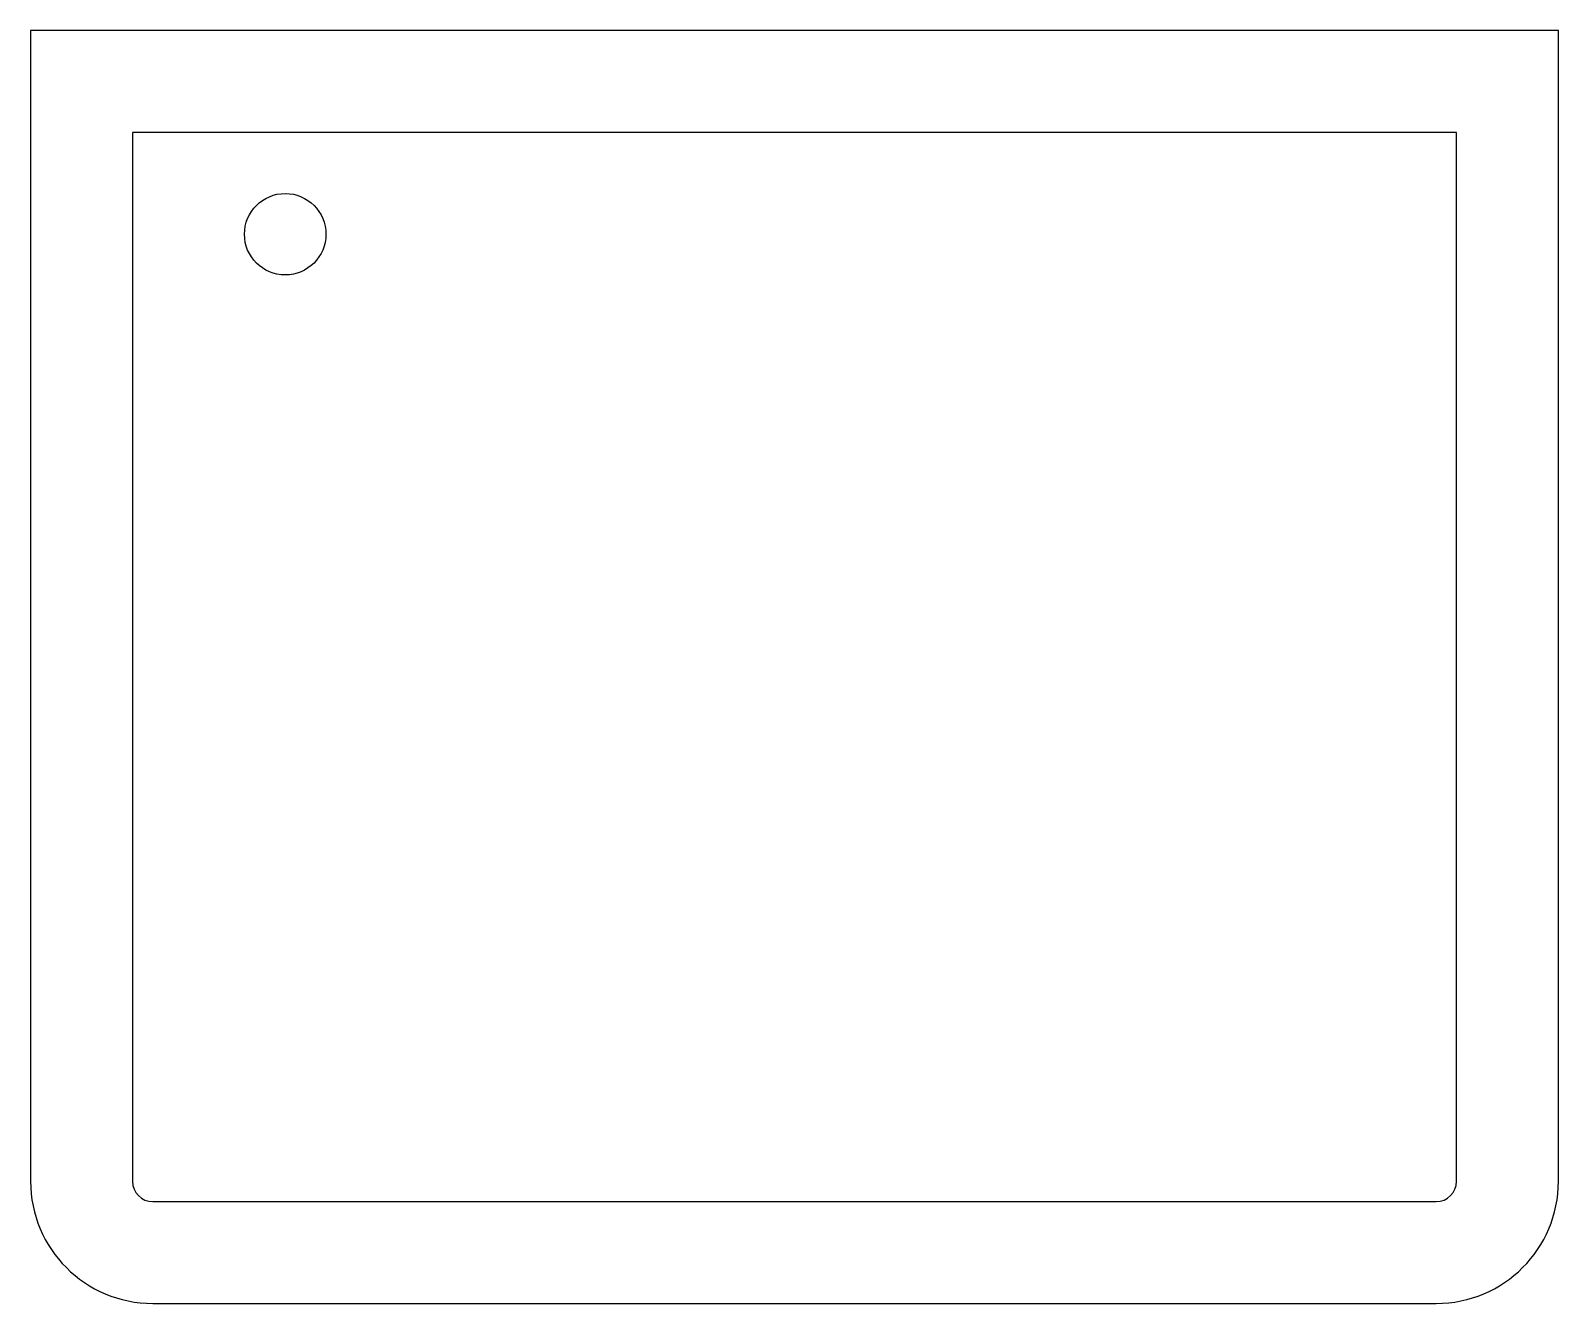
# Model space of a CAD drawing. Extents: x 0 to 0.75, y -0.625 to 0.
import ezdxf

# ---------------------------------------------------------------- set-up
doc = ezdxf.new("R2010")
doc.units = 0
doc.layers.add('SN', color=7, linetype='CONTINUOUS')

msp = doc.modelspace()

# ---------------------------------------------------------------- linework, layer by layer
at = {"layer": 'SN', "color": 0}
for p, q in [((0, 0), (0, -0.565)), ((0.75, 0), (0, 0)), ((0.75, -0.565), (0.75, 0)), ((0.7, -0.05), (0.05, -0.05)), ((0.05, -0.05), (0.05, -0.565)), ((0.7, -0.565), (0.7, -0.05)), ((0.06, -0.575), (0.69, -0.575)), ((0.06, -0.625), (0.69, -0.625))]:
    msp.add_line(p, q, dxfattribs=at)
msp.add_circle((0.125, -0.1), 0.02, dxfattribs=at)
for centre, radius, start, end in [((0.06, -0.565), 0.06, 180, 270), ((0.06, -0.565), 0.01, 180, 270), ((0.69, -0.565), 0.06, 270, 0), ((0.69, -0.565), 0.01, 270, 0)]:
    msp.add_arc(centre, radius, start, end, dxfattribs=at)

doc.saveas('drawing.dxf')
